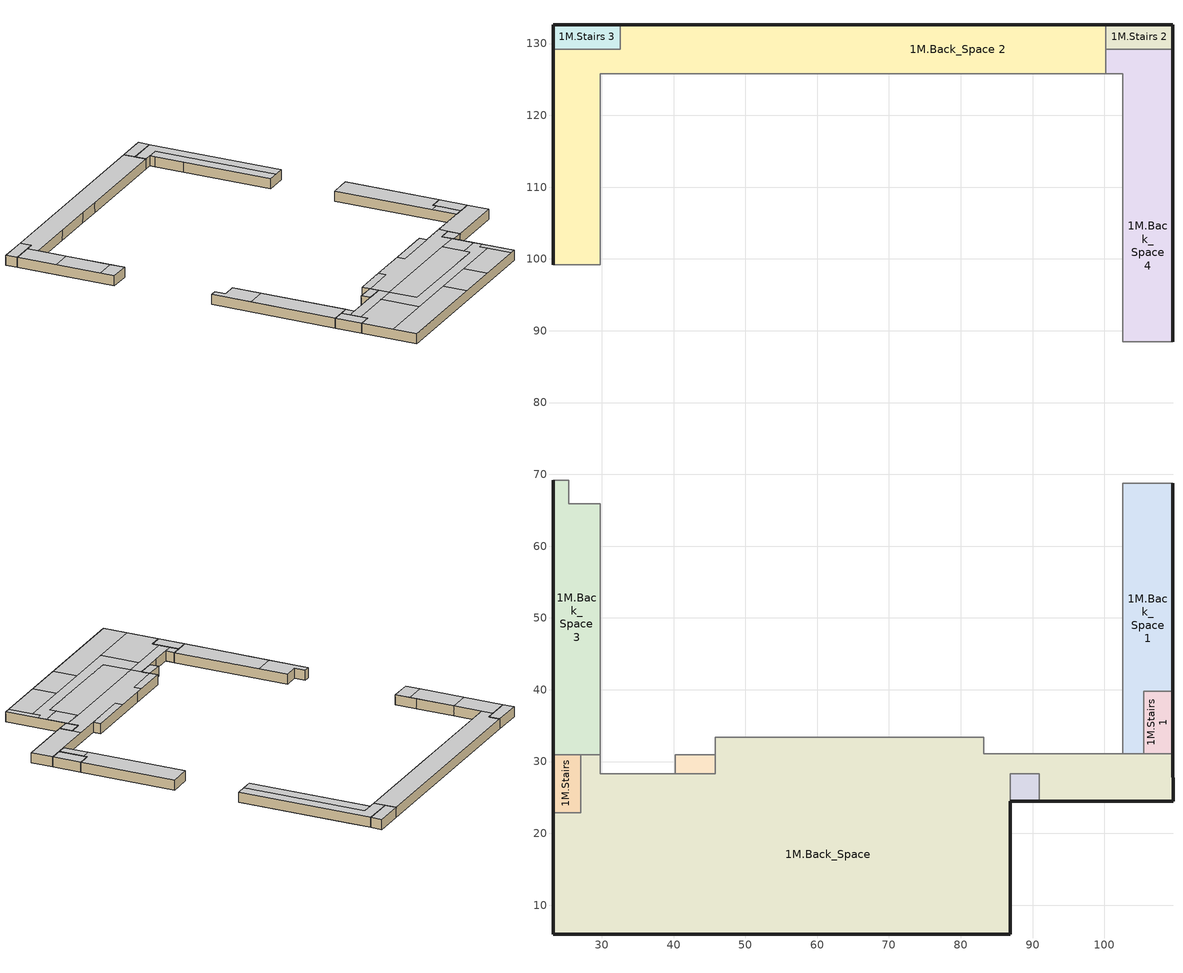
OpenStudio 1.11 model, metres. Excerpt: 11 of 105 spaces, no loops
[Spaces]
1M.Back_Space
 floor to 1.Retail 7: 45.82,33.37 59.09,33.37 59.09,28.27 45.82,28.27 z3.05
 floor to 1.Back_Space 3: 83.2,31.08 109.56,31.08 109.56,24.46 90.96,24.46 90.96,28.27 86.88,28.27 86.88,25 83.2,25 z3.05
 floor to 1.Kitchen: 83.2,33.37 83.2,25 59.09,25 59.09,33.37 z3.05
 floor to 1.Back_Space 5: 23.21,22.86 29.81,22.86 29.81,5.92 23.21,5.92 z3.05
 floor to 1.Back_Space 6: 29.81,28.27 36.2,28.27 36.2,5.92 29.81,5.92 z3.05
 floor to 1.Back_Space 12: 29.81,30.96 29.81,22.86 27.08,22.86 27.08,30.96 z3.05
 floor to 1.Back_Space 11: 36.2,28.27 59.09,28.27 59.09,25 86.88,25 86.88,5.92 36.2,5.92 z3.05
 wall outside: 90.96,24.46 109.56,24.46 109.56,31.08 / 23.21,22.86 23.21,5.92 86.88,5.92 86.88,24.46 z3.05:6.1
 wall to 1M.Stairs: 27.08,30.96 27.08,22.86 23.21,22.86 z3.05:6.1
 wall to 1M.Back_Space 3: 29.81,30.96 27.08,30.96 z3.05:6.1
 wall to 1.Retail 10: 59.09,33.37 45.82,33.37 45.82,30.96 / 40.24,28.27 36.2,28.27 29.81,28.27 29.81,30.96 z3.05:6.1
 wall to 1M.Elevator: 45.82,30.96 45.82,28.27 40.24,28.27 z3.05:6.1
 wall to 1.Retail 1: 102.57,31.08 83.2,31.08 83.2,33.37 z3.05:6.1
 wall to 1M.Back_Space 1: 105.46,31.08 102.57,31.08 z3.05:6.1
 wall to 1M.Stairs 1: 109.56,31.08 105.46,31.08 z3.05:6.1
 wall to 1M.Elevator 1: 86.88,24.46 86.88,28.27 90.96,28.27 90.96,24.46 z3.05:6.1
 wall to 1.Retail 3: 83.2,33.37 59.09,33.37 z3.05:6.1
 ceiling to 2.Back_Space 2: 45.82,25 45.82,28.27 27.08,28.27 27.08,25 z6.1
 ceiling to 2.Office 3: 23.21,5.92 55.94,5.92 55.94,13.16 23.21,13.16 z6.1
 ceiling to 2.Office: 69.3,5.92 69.3,13.16 55.94,13.16 55.94,5.92 z6.1
 ceiling to 2.Office 7: 69.3,5.92 85.08,5.92 85.08,13.16 69.3,13.16 z6.1
 ceiling to 2.Office 4: 86.88,5.92 86.88,15.66 85.08,15.66 85.08,5.92 z6.1
 ceiling to 2.Office 5: 85.08,13.16 85.08,15.66 86.88,15.66 86.88,18.43 80.45,18.43 80.45,16.47 45.82,16.47 45.82,25 40.27,25 40.27,13.16 z6.1
 ceiling to 2.Back_Space 12: 68.61,31.08 83.2,31.08 83.2,33.37 68.61,33.37 z6.1
 ceiling to 2.Office 6: 23.21,13.16 40.27,13.16 40.27,25 27.08,25 27.08,22.86 23.21,22.86 z6.1
 ceiling to 2.Back_Space 6: 109.56,24.46 109.56,31.08 90.96,31.08 90.96,24.46 z6.1
 ceiling to 2.Office 1: 80.45,16.47 80.45,25 45.82,25 45.82,16.47 z6.1
 ceiling to 2.Office 2: 80.45,18.43 86.88,18.43 86.88,25 80.45,25 z6.1
 ceiling to 2.Back_Space 4: 45.82,30.96 56.21,30.96 56.21,33.37 45.82,33.37 z6.1
 ceiling to 2.Back_Space: 45.82,25 86.88,25 86.88,28.27 90.96,28.27 90.96,31.08 68.61,31.08 68.61,33.37 56.21,33.37 56.21,30.96 45.82,30.96 z6.1
 ceiling to 2.Back_Space 9: 29.81,28.27 29.81,30.96 27.08,30.96 27.08,28.27 z6.1
1M.Stairs
 floor to 1.Stairs 2: 27.08,30.96 27.08,22.86 23.21,22.86 23.21,30.96 z3.05
 wall outside: 23.21,30.96 23.21,22.86 z3.05:6.1
 wall to 1M.Back_Space 3: 27.08,30.96 23.21,30.96 z3.05:6.1
 ceiling to 2.Stairs 2: 27.08,22.86 27.08,30.96 23.21,30.96 23.21,22.86 z6.1
1M.Elevator 1
 floor to 1.Elevator: 90.96,28.27 90.96,24.46 86.88,24.46 86.88,28.27 z3.05
 wall outside: 86.88,24.46 90.96,24.46 z3.05:6.1
 ceiling to 2.Elevator 1: 90.96,24.46 90.96,28.27 86.88,28.27 86.88,24.46 z6.1
1M.Elevator
 floor to 1.Elevator 1: 45.82,30.96 45.82,28.27 40.24,28.27 40.24,30.96 z3.05
 wall to 1.Retail 10: 45.82,30.96 40.24,30.96 40.24,28.27 z3.05:6.1
 ceiling to 2.Elevator: 45.82,28.27 45.82,30.96 40.24,30.96 40.24,28.27 z6.1
1M.Back_Space 3
 floor to 1.Back_Space 12: 25.41,69.17 25.41,65.91 29.81,65.91 29.81,30.96 23.21,30.96 23.21,69.17 z3.05
 wall outside: 23.21,69.17 23.21,30.96 z3.05:6.1
 wall to 1.Retail 10: 29.81,30.96 29.81,65.91 z3.05:6.1
 wall to 1.Point_of_Sale 1: 29.81,65.91 25.41,65.91 25.41,69.17 23.21,69.17 z3.05:6.1
 ceiling to 2.Back_Space 9: 29.81,30.96 29.81,57.01 23.21,57.01 23.21,30.96 z6.1
 ceiling to 2.Retail 10: 29.81,57.01 29.81,65.91 25.41,65.91 25.41,69.17 23.21,69.17 23.21,57.01 z6.1
1M.Back_Space 1
 floor to 1.Back_Space 1: 109.56,68.74 109.56,39.77 105.46,39.77 105.46,31.08 102.57,31.08 102.57,68.74 z3.05
 wall outside: 109.56,39.77 109.56,68.74 z3.05:6.1
 wall to 1M.Stairs 1: 105.46,31.08 105.46,39.77 109.56,39.77 z3.05:6.1
 wall to 1.Retail 1: 102.57,68.74 102.57,31.08 z3.05:6.1
 wall to 1.Point_of_Sale: 109.56,68.74 102.57,68.74 z3.05:6.1
 ceiling to 2.Back_Space 5: 105.46,38.7 105.46,39.77 109.56,39.77 109.56,68.74 102.57,68.74 102.57,38.7 z6.1
 ceiling to 2.Back_Space: 105.46,31.08 105.46,38.7 102.57,38.7 102.57,31.08 z6.1
1M.Stairs 1
 floor to 1.Stairs 1: 105.46,39.77 109.56,39.77 109.56,31.08 105.46,31.08 z3.05
 wall outside: 109.56,31.08 109.56,39.77 z3.05:6.1
 ceiling to 2.Stairs 1: 109.56,31.08 109.56,39.77 105.46,39.77 105.46,31.08 z6.1
1M.Back_Space 4
 floor to 1.Back_Space: 102.57,115.21 109.56,115.21 109.56,88.45 102.57,88.45 z3.05
 floor to 1.Back_Space 13: 109.56,129.22 109.56,124.15 102.57,124.15 102.57,125.79 100.19,125.79 100.19,129.22 z3.05
 floor to 1.Back_Space 8: 102.57,124.15 109.56,124.15 109.56,115.21 102.57,115.21 z3.05
 wall outside: 109.56,88.45 109.56,129.22 z3.05:6.1
 wall to 1.Retail 4: 100.19,125.79 102.57,125.79 102.57,124.15 102.57,115.21 102.57,88.45 z3.05:6.1
 wall to 1M.Back_Space 2: 100.19,129.22 100.19,125.79 z3.05:6.1
 wall to 1M.Stairs 2: 109.56,129.22 100.19,129.22 z3.05:6.1
 wall to 1.Point_of_Sale: 102.57,88.45 109.56,88.45 z3.05:6.1
 ceiling to 2.Back_Space 1: 109.56,88.45 109.56,129.22 100.19,129.22 100.19,125.79 106.07,125.79 106.07,88.45 z6.1
 ceiling to 2.Retail 17: 106.07,88.45 106.07,125.79 102.57,125.79 102.57,88.45 z6.1
1M.Back_Space 2
 floor to 1.Back_Space 7: 23.21,117.2 29.81,117.2 29.81,105.63 23.21,105.63 z3.05
 floor to 1.Back_Space 10: 58.95,132.64 100.19,132.64 100.19,125.79 58.95,125.79 z3.05; 32.61,132.64 58.95,132.64 58.95,130.6 45.46,130.6 45.46,125.79 29.81,125.79 29.81,129.22 32.61,129.22 z3.05
 floor to 1.Back_Space 2: 23.21,129.22 29.81,129.22 29.81,117.2 23.21,117.2 z3.05
 floor to 1.Back_Space 4: 23.21,105.63 29.81,105.63 29.81,99.16 23.21,99.16 z3.05
 floor to 1.Back_Space 9: 58.95,130.6 58.95,125.79 45.46,125.79 45.46,130.6 z3.05
 wall outside: 23.21,129.22 23.21,99.16 / 100.19,132.64 32.61,132.64 z3.05:6.1
 wall to 1M.Stairs 2: 100.19,129.22 100.19,132.64 z3.05:6.1
 wall to 1.Retail 4: 66.66,125.79 100.19,125.79 z3.05:6.1
 wall to 1.Retail 2: 29.81,99.16 29.81,105.63 29.81,117.2 29.81,125.79 45.46,125.79 58.95,125.79 66.66,125.79 z3.05:6.1
 wall to 1.Point_of_Sale 2: 23.21,99.16 29.81,99.16 z3.05:6.1
 wall to 1M.Stairs 3: 32.61,132.64 32.61,129.22 23.21,129.22 z3.05:6.1
 ceiling to 2.Back_Space 3: 29.81,99.16 29.81,103.62 23.21,103.62 23.21,99.16 z6.1
 ceiling to 2.Back_Space 7: 23.21,103.62 29.81,103.62 29.81,117.2 23.21,117.2 z6.1
 ceiling to 2.Back_Space 10: 23.21,117.2 29.81,117.2 29.81,129.22 23.21,129.22 z6.1
 ceiling to 2.Back_Space 8: 29.81,125.79 100.19,125.79 100.19,132.64 32.61,132.64 32.61,129.22 29.81,129.22 z6.1
1M.Stairs 3
 floor to 1.Stairs: 32.61,132.64 32.61,129.22 23.21,129.22 23.21,132.64 z3.05
 wall outside: 32.61,132.64 23.21,132.64 23.21,129.22 z3.05:6.1
 ceiling to 2.Stairs: 32.61,129.22 32.61,132.64 23.21,132.64 23.21,129.22 z6.1
1M.Stairs 2
 floor to 1.Stairs 3: 109.56,132.64 109.56,129.22 100.19,129.22 100.19,132.64 z3.05
 wall outside: 109.56,129.22 109.56,132.64 100.19,132.64 z3.05:6.1
 ceiling to 2.Stairs 3: 109.56,129.22 109.56,132.64 100.19,132.64 100.19,129.22 z6.1
[Building]
Building 1: Space Type=Retail; Default Construction Set=Proposed Con Set; Default Schedule Set=90.1-2007 - Retail - Retail Schedule Set
[ClimateZones]
Climate Zone Institution Name 1=ASHRAE; Climate Zone Document Name 1=ANSI/ASHRAE Standard 169; Climate Zone Document Year 1=2006; Climate Zone Institution Name 2=CEC; Climate Zone Document Name 2=California Climate Zone Descriptions; Climate Zone Document Year 2=1995
[Site]
Fort Collins  Awos: Latitude {deg}=40.45; Longitude {deg}=-105.02; Time Zone {hr}=-7; Elevation {m}=1529
[SizingPeriod:DesignDay] Sky Clearness=0; Rain Indicator=0; Snow Indicator=0; Day of Month=21; Daylight Saving Time Indicator=0; Dry-Bulb Temperature Range Modifier Type=DefaultMultipliers
Name | Maximum Dry-Bulb Temperature {C} | Daily Dry-Bulb Temperature Range {deltaC} | Humidity Indicating Conditions at Maximum Dry-Bulb | Barometric Pressure {Pa} | Wind Speed {m/s} | Wind Direction {deg} | Month | Day Type | Humidity Indicating Type | Solar Model Indicator | ASHRAE Taub | ASHRAE Taud
Denver Intl Ap Ann Htg Wind 99.6% Condns WS=>MCDB | 1.8 | 0 | 1.8 | 83011 | 14.1 | 160 | 12 | WinterDesignDay | Wetbulb | ASHRAEClearSky
Denver Intl Ap Ann Clg .4% Condns DP=>MDB | 19.9 | 15.2 | 16 | 83011 | 4.2 | 80 | 7 | SummerDesignDay | Dewpoint | ASHRAETau | 0.424 | 2.012
Denver Intl Ap Ann Clg .4% Condns Enth=>MDB | 27 | 15.2 | 58300 | 83011 | 4.2 | 80 | 7 | SummerDesignDay | Enthalpy | ASHRAETau | 0.424 | 2.012
Denver Intl Ap Ann Clg .4% Condns WB=>MDB | 27.3 | 15.2 | 18.3 | 83011 | 4.2 | 80 | 7 | SummerDesignDay | Wetbulb | ASHRAETau | 0.424 | 2.012
Denver Intl Ap Ann Clg .4% Condns DB=>MWB | 34.6 | 15.2 | 15.7 | 83011 | 4.2 | 80 | 7 | SummerDesignDay | Wetbulb | ASHRAETau | 0.424 | 2.012
Denver Intl Ap Ann Hum_n 99.6% Condns DP=>MCDB | -11.7 | 0 | -21.5 | 83011 | 3.3 | 160 | 12 | WinterDesignDay | Dewpoint | ASHRAEClearSky
Denver Intl Ap Ann Htg 99.6% Condns DB | -17.4 | 0 | -17.4 | 83011 | 3.3 | 160 | 12 | WinterDesignDay | Wetbulb | ASHRAEClearSky
Fort Collins  Awos Ann Htg Wind 99.6% Condns WS=>MCDB | 6.5 | 0 | 6.5 | 84255 | 12.8 | 70 | 1 | WinterDesignDay | Wetbulb | ASHRAEClearSky
Fort Collins  Awos Ann Clg .4% Condns DB=>MWB | 34.2 | 15.7 | 15.8 | 84255 | 4.1 | 150 | 7 | SummerDesignDay | Wetbulb | ASHRAETau | 0.431 | 2.008
Fort Collins  Awos Ann Clg .4% Condns WB=>MDB | 27.9 | 15.7 | 18.2 | 84255 | 4.1 | 150 | 7 | SummerDesignDay | Wetbulb | ASHRAETau | 0.431 | 2.008
Fort Collins  Awos Ann Clg .4% Condns Enth=>MDB | 28 | 15.7 | 57900 | 84255 | 4.1 | 150 | 7 | SummerDesignDay | Enthalpy | ASHRAETau | 0.431 | 2.008
Fort Collins  Awos Ann Htg 99.6% Condns DB | -17.7 | 0 | -17.7 | 84255 | 2.2 | 70 | 1 | WinterDesignDay | Wetbulb | ASHRAEClearSky
Fort Collins  Awos Ann Clg .4% Condns DP=>MDB | 20.8 | 15.7 | 15.5 | 84255 | 4.1 | 150 | 7 | SummerDesignDay | Dewpoint | ASHRAETau | 0.431 | 2.008
Fort Collins  Awos Ann Hum_n 99.6% Condns DP=>MCDB | -15.7 | 0 | -22.3 | 84255 | 2.2 | 70 | 1 | WinterDesignDay | Dewpoint | ASHRAEClearSky
[Construction]
ExtSlab 4in ClimateZone 1-8: MAT-CC05 4 HW CONCRETE
Exterior Door: F08 Metal surface, I01 25mm insulation board
Interior Ceiling: M11 100mm lightweight concrete, F05 Ceiling air space resistance, F16 Acoustic tile
Interior Door; Interior Partition: G05 25mm wood
Interior Floor: F16 Acoustic tile, F05 Ceiling air space resistance, M11 100mm lightweight concrete
Interior Wall: G01a 19mm gypsum board, F04 Wall air space resistance, G01a 19mm gypsum board
Interior Window: Clear 3mm
90.1-2007 Nonres 5B Roof IEAD: Roof Insulation [14], Metal Decking 1
Dynamic Glass Tint 4: Dynamic Glass Tint 4 Material
Low-e Tinted Glazing: Low-e Tinted Glass Material
Kalwall Skylight: Kalwall Skylight Material
8 in Metal Studs with R-25 batt and 1.5 in rigid: MAT-SHEATH 1, Wall Insulation [10]_R-value to: 15.034081338169782 (ft^2*h*R/Btu), 1/2IN Gypsum 1
Dynamic Glass Tint 4 Skylight: Dynamic Glass Tint 4 Material Skylight
[Material] Thermal Absorptance=0.9
Name | Roughness | Thickness {m} | Conductivity {W/m-K} | Density {kg/m3} | Specific Heat {J/kg-K} | Solar Absorptance | Visible Absorptance
MAT-CC05 4 HW CONCRETE | Rough | 0.1016 | 1.311 | 2240 | 836.8 | 0.85 | 0.85
F08 Metal surface | Smooth | 0.0008 | 45.28 | 7824 | 500 | 0.7 | 0.7
I01 25mm insulation board | MediumRough | 0.0254 | 0.03 | 43 | 1210 | 0.6 | 0.6
M11 100mm lightweight concrete | MediumRough | 0.1016 | 0.53 | 1280 | 840 | 0.5 | 0.5
F16 Acoustic tile | MediumSmooth | 0.0191 | 0.06 | 368 | 590 | 0.3 | 0.3
G05 25mm wood | MediumSmooth | 0.0254 | 0.15 | 608 | 1630 | 0.5 | 0.5
G01a 19mm gypsum board | MediumSmooth | 0.019 | 0.16 | 800 | 1090 | 0.4 | 0.4
1/2IN Gypsum 1 | Smooth | 0.01271 | 0.16 | 784.9 | 830 | 0.92 | 0.92
Roof Insulation [14] | MediumRough | 0.167335 | 0.049 | 265 | 836.8 | 0.7 | 0.7
Metal Decking 1 | MediumSmooth | 0.001524 | 45.006 | 7680 | 418.4 | 0.7 | 0.3
Wall Insulation [10]_R-value to: 15.034081338169782 (ft^2*h*R/Btu) | MediumRough | 0.119144 | 0.045 | 265 | 836.8 | 0.7 | 0.7
[Material:NoMass]
MAT-SHEATH 1: Roughness=Rough; Thermal Resistance {m2-K/W}=0.36256; Thermal Absorptance=0.9; Solar Absorptance=0.7; Visible Absorptance=0.7
[Material:AirGap]
Name | Thermal Resistance {m2-K/W}
F05 Ceiling air space resistance | 0.18
F04 Wall air space resistance | 0.15
[WindowMaterial:Glazing]
Clear 3mm: Optical Data Type=SpectralAverage; Thickness {m}=0.003; Solar Transmittance at Normal Incidence=0.837; Front Side Solar Reflectance at Normal Incidence=0.075; Back Side Solar Reflectance at Normal Incidence=0; Visible Transmittance at Normal Incidence=0.898; Front Side Visible Reflectance at Normal Incidence=0.081; Back Side Visible Reflectance at Normal Incidence=0; Infrared Transmittance at Normal Incidence=0; Front Side Infrared Hemispherical Emissivity=0.84; Back Side Infrared Hemispherical Emissivity=0.84; Conductivity {W/m-K}=0.9; Dirt Correction Factor for Solar and Visible Transmittance=1; Solar Diffusing=No
[DefaultSurfaceConstructions]
Name | Floor Construction | Wall Construction | Roof Ceiling Construction
Default Surface Constructions 14 | Interior Floor | Interior Wall | Interior Ceiling
Default Surface Constructions 15 | ExtSlab 4in ClimateZone 1-8 | ExtSlab 4in ClimateZone 1-8 | ExtSlab 4in ClimateZone 1-8
Default Surface Constructions 13 adj ext wall insulation | ExtSlab 4in ClimateZone 1-8 | 8 in Metal Studs with R-25 batt and 1.5 in rigid | 90.1-2007 Nonres 5B Roof IEAD
[DefaultSubSurfaceConstructions]
Name | Fixed Window Construction | Operable Window Construction | Door Construction | Skylight Construction | Tubular Daylight Dome Construction | Tubular Daylight Diffuser Construction
Default Sub Surface Constructions 9 | Low-e Tinted Glazing | Low-e Tinted Glazing | Exterior Door | Kalwall Skylight | Interior Window | Interior Window
Default Sub Surface Constructions 10 | Interior Window | Interior Window | Interior Door
[WindowMaterial:SimpleGlazingSystem]
Name | U-Factor {W/m2-K} | Solar Heat Gain Coefficient | Visible Transmittance
Kalwall Skylight Material | 1.6467 | 0.29 | 0.5
Low-e Tinted Glass Material | 2.38487 | 0.3 | 0.513
Dynamic Glass Tint 4 Material; Dynamic Glass Tint 4 Material Skylight | 2.38487 | 0.05 | 0.01
[DefaultConstructionSet]
Proposed Con Set: Default Exterior Surface Constructions=Default Surface Constructions 13 adj ext wall insulation; Default Interior Surface Constructions=Default Surface Constructions 14; Default Ground Contact Surface Constructions=Default Surface Constructions 15; Default Exterior SubSurface Constructions=Default Sub Surface Constructions 9; Default Interior SubSurface Constructions=Default Sub Surface Constructions 10; Interior Partition Construction=Interior Partition
[SpaceType] Standards Building Type=Retail
Name | Default Schedule Set | Design Specification Outdoor Air Object | Standards Space Type
Back_Space; Stairs | 90.1-2007 - Retail - Back_Space Schedule Set | 90.1-2007 - Retail - Back_Space Ventilation | Back_Space
Retail | 90.1-2007 - Retail - Retail Schedule Set | 90.1-2007 - Retail - Retail Ventilation | Retail
Elevator |  |  | Back_Space
[DefaultScheduleSet] Number of People Schedule=Retail Bldg Occ; People Activity Level Schedule=Retail Activity; Lighting Schedule=Retail Bldg Light; Electric Equipment Schedule=Retail Bldg Equip; Infiltration Schedule=Retail Infil Half On
90.1-2007 - Retail - Back_Space Schedule Set; 90.1-2007 - Retail - Retail Schedule Set
[Lights:Definition] Design Level Calculation Method=Watts/Area
Name | Watts per Space Floor Area {W/m2}
90.1-2007 - Retail - Back_Space Lights Definition | 7.96529
90.1-2007 - Retail - Retail Lights Definition | 12.2709
[Lights]
Name | Lights Definition | Space or SpaceType
90.1-2007 - Retail - Back_Space Lights | 90.1-2007 - Retail - Back_Space Lights Definition | Back_Space
90.1-2007 - Retail - Retail Lights | 90.1-2007 - Retail - Retail Lights Definition | Retail
90.1-2007 - Retail - Back_Space Lights 1 | 90.1-2007 - Retail - Back_Space Lights Definition | Stairs
[DesignSpecification:OutdoorAir] Outdoor Air Method=Sum; Outdoor Air Flow per Floor Area {m3/s-m2}=0.0006096
Name | Outdoor Air Flow per Person {m3/s-person}
90.1-2007 - Retail - Back_Space Ventilation
90.1-2007 - Retail - Retail Ventilation | 0.00353961
[People:Definition] Number of People Calculation Method=People/Area; Fraction Radiant=0.3
Name | People per Space Floor Area {person/m2}
90.1-2007 - Retail - Back_Space People Definition | 0.0358438
90.1-2007 - Retail - Retail People Definition | 0.161459
[People]
Name | People Definition | Space or SpaceType
90.1-2007 - Retail - Back_Space People | 90.1-2007 - Retail - Back_Space People Definition | Back_Space
90.1-2007 - Retail - Retail People | 90.1-2007 - Retail - Retail People Definition | Retail
90.1-2007 - Retail - Back_Space People 1 | 90.1-2007 - Retail - Back_Space People Definition | Stairs
[SpaceInfiltration:DesignFlowRate] Design Flow Rate Calculation Method=Flow/ExteriorArea; Flow per Exterior Surface Area {m3/s-m2}=0.000226568
Name | Space or SpaceType
90.1-2007 - Retail - Back_Space Infiltration | Back_Space
90.1-2007 - Retail - Retail Infiltration | Retail
90.1-2007 - Retail - Back_Space Infiltration 1 | Stairs
[ElectricEquipment:Definition] Design Level Calculation Method=Watts/Area
Name | Watts per Space Floor Area {W/m2}
90.1-2007 - Retail - Back_Space Electric Equipment Definition | 5.8771
90.1-2007 - Retail - Retail Electric Equipment Definition | 5.38196
Elevator Load | 107.639
[ElectricEquipment]
Name | Electric Equipment Definition | Space or SpaceType | Schedule
90.1-2007 - Retail - Back_Space Electric Equipment | 90.1-2007 - Retail - Back_Space Electric Equipment Definition | Back_Space
90.1-2007 - Retail - Retail Electric Equipment | 90.1-2007 - Retail - Retail Electric Equipment Definition | Retail
Electric Equipment 1 | Elevator Load | Elevator | Elevator Commerical Sch
90.1-2007 - Retail - Back_Space Electric Equipment 1 | 90.1-2007 - Retail - Back_Space Electric Equipment Definition | Stairs
[ThermostatSetpoint:DualSetpoint]
Name | Heating Setpoint Temperature Schedule | Cooling Setpoint Temperature Schedule
1M.Back_Space Zone Thermostat; 1M.Back_Space 1 Zone Thermostat; 1M.Back_Space 2 Zone Thermostat; 1M.Back_Space 3 Zone Thermostat; 1M.Back_Space 4 Zone Thermostat | Retail HtgSetp | Retail ClgSetp
1M.Stairs Zone Thermostat; 1M.Stairs 1 Zone Thermostat; 1M.Stairs 2 Zone Thermostat; 1M.Stairs 3 Zone Thermostat | Unit Heater Htg Sch | Unit Heater Clg Sch
[Space] Building Story=1M
Name | Space Type | Thermal Zone
1M.Back_Space | Back_Space | 1M.Back_Space Zone
1M.Stairs | Stairs | 1M.Stairs Zone
1M.Elevator 1 | Elevator | 1M.Elevator 1 Zone
1M.Elevator | Elevator | 1M.Elevator Zone
1M.Back_Space 3 | Back_Space | 1M.Back_Space 3 Zone
1M.Back_Space 1 | Back_Space | 1M.Back_Space 1 Zone
1M.Stairs 1 | Stairs | 1M.Stairs 1 Zone
1M.Back_Space 4 | Back_Space | 1M.Back_Space 4 Zone
1M.Back_Space 2 | Back_Space | 1M.Back_Space 2 Zone
1M.Stairs 3 | Stairs | 1M.Stairs 3 Zone
1M.Stairs 2 | Stairs | 1M.Stairs 2 Zone
[BuildingStory]
1M
[ThermalZone] Use Ideal Air Loads=No
Name | Thermostat
1M.Stairs Zone | 1M.Stairs Zone Thermostat
1M.Back_Space Zone | 1M.Back_Space Zone Thermostat
1M.Back_Space 1 Zone | 1M.Back_Space 1 Zone Thermostat
1M.Stairs 1 Zone | 1M.Stairs 1 Zone Thermostat
1M.Back_Space 2 Zone | 1M.Back_Space 2 Zone Thermostat
1M.Back_Space 3 Zone | 1M.Back_Space 3 Zone Thermostat
1M.Back_Space 4 Zone | 1M.Back_Space 4 Zone Thermostat
1M.Stairs 2 Zone | 1M.Stairs 2 Zone Thermostat
1M.Stairs 3 Zone | 1M.Stairs 3 Zone Thermostat
1M.Elevator Zone; 1M.Elevator 1 Zone
[Exterior:Lights:Definition]
16600.0 w Exterior Lighting Definition: Design Level {W}=16600
[HeatExchanger:AirToAir:SensibleAndLatent]
Heat Exchanger Air To Air Sensible And Latent 3: Availability Schedule=Always On Discrete; Nominal Supply Air Flow Rate {m3/s}=autosize; Sensible Effectiveness at 100% Heating Air Flow=0.75; Latent Effectiveness at 100% Heating Air Flow=0.69; Sensible Effectiveness at 75% Heating Air Flow=0.75; Latent Effectiveness at 75% Heating Air Flow=0.69; Sensible Effectiveness at 100% Cooling Air Flow=0.75; Latent Effectiveness at 100% Cooling Air Flow=0.69; Sensible Effectiveness at 75% Cooling Air Flow=0.75; Latent Effectiveness at 75% Cooling Air Flow=0.69; Nominal Electric Power {W}=0; Supply Air Outlet Temperature Control=Yes; Heat Exchanger Type=Rotary; Frost Control Type=None; Threshold Temperature {C}=-12.2; Initial Defrost Time Fraction=0.167; Rate of Defrost Time Fraction Increase {1/K}=0.024; Economizer Lockout=Yes
[ShadingControl] Shading Type=SwitchableGlazing
Name | Construction with Shading | Setpoint
Shading Control 1 | Dynamic Glass Tint 4 | 85
Shading Control 2 | Dynamic Glass Tint 4 Skylight
[Exterior:Lights]
16600.0 w Exterior Light: Exterior Lights Definition=16600.0 w Exterior Lighting Definition; Schedule=16600.0 w Exterior Lights Sch; Control Option=AstronomicalClock
[Schedule:Ruleset]
Name | Default Day Schedule | Summer Design Day Schedule | Winter Design Day Schedule
Retail Bldg Light | Retail Bldg Light Default Schedule | Retail Bldg Light Summer Design Day | Retail Bldg Light Winter Design Day
Retail Bldg Occ | Retail Bldg Occ Default Schedule | Retail Bldg Occ Summer Design Day | Retail Bldg Occ Winter Design Day
Retail Activity | Retail Activity Default Schedule | Retail Activity Summer Design Day | Retail Activity Winter Design Day
Retail Infil Half On | Retail Infil Half On Default Schedule | Retail Infil Half On Summer Design Day | Retail Infil Half On Winter Design Day
Retail Bldg Equip | Retail Bldg Equip Default Schedule | Retail Bldg Equip Summer Design Day | Retail Bldg Equip Winter Design Day
Retail HtgSetp | Retail HtgSetp Default Schedule | Retail HtgSetp Summer Design Day | Retail HtgSetp Winter Design Day
Retail ClgSetp | Retail ClgSetp Default Schedule | Retail ClgSetp Summer Design Day | Retail ClgSetp Winter Design Day
Elevator Commerical Sch | Schedule Day 1
Unit Heater Htg Sch | Schedule Day 2
Unit Heater Clg Sch | Schedule Day 3
[Schedule:Day]
Retail Bldg Light Default Schedule: 8, 0, 0.3, 9, 0, 0.5, 18, 0, 0.9, 20, 0, 0.6, 21, 0, 0.5, 24, 0, 0.3
Retail Bldg Light Summer Design Day; Retail Bldg Occ Summer Design Day; Retail Bldg Occ Winter Design Day; Retail Infil Half On Winter Design Day; Retail Bldg Equip Summer Design Day: 24, 0, 1
Retail Bldg Light Winter Design Day; Retail Bldg Equip Winter Design Day: 24, 0, 0
Retail Bldg Light Rule 1 Day Schedule: 10, 0, 0.3, 12, 0, 0.4, 17, 0, 0.6, 19, 0, 0.4, 24, 0, 0.3
Retail Bldg Light Rule 2 Day Schedule: 8, 0, 0.3, 9, 0, 0.3, 10, 0, 0.6, 18, 0, 0.9, 19, 0, 0.5, 24, 0, 0.3
Retail Bldg Occ Default Schedule: 8, 0, 0.1, 9, 0, 0.2, 11, 0, 0.5, 15, 0, 0.7, 16, 0, 0.8, 17, 0, 0.7, 19, 0, 0.5, 21, 0, 0.3, 24, 0, 0.1
Retail Bldg Occ Rule 1 Day Schedule: 9, 0, 0.1, 10, 0, 0.1, 12, 0, 0.2, 17, 0, 0.4, 18, 0, 0.2, 19, 0, 0.1, 24, 0, 0.1
Retail Bldg Occ Rule 2 Day Schedule: 7, 0, 0.1, 8, 0, 0.1, 9, 0, 0.2, 10, 0, 0.5, 11, 0, 0.6, 17, 0, 0.8, 18, 0, 0.6, 21, 0, 0.2, 22, 0, 0.1, 24, 0, 0.1
Retail Activity Default Schedule; Retail Activity Summer Design Day; Retail Activity Winter Design Day: 24, 0, 120
Retail Infil Half On Default Schedule; Retail Infil Half On Summer Design Day: 6, 0, 1, 21, 0, 0.5, 24, 0, 1
Retail Infil Half On Rule 1 Day Schedule: 8, 0, 1, 17, 0, 0.5, 24, 0, 1
Retail Infil Half On Rule 2 Day Schedule: 6, 0, 1, 22, 0, 0.5, 24, 0, 1
Retail Bldg Equip Default Schedule: 8, 0, 0.4, 9, 0, 0.7, 18, 0, 0.9, 20, 0, 0.8, 21, 0, 0.7, 24, 0, 0.4
Retail Bldg Equip Rule 1 Day Schedule: 10, 0, 0.44, 12, 0, 0.6, 17, 0, 0.8, 18, 0, 0.6, 19, 0, 0.4, 24, 0, 0.4
Retail Bldg Equip Rule 2 Day Schedule: 8, 0, 0.4, 9, 0, 0.5, 10, 0, 0.8, 18, 0, 0.9, 19, 0, 0.7, 22, 0, 0.5, 24, 0, 0.4
Retail HtgSetp Default Schedule: 6, 0, 15.6, 21, 0, 21, 24, 0, 15.6
Retail HtgSetp Summer Design Day: 24, 0, 15.6
Retail HtgSetp Winter Design Day: 24, 0, 21
Retail HtgSetp Rule 1 Day Schedule: 8, 0, 15.6, 19, 0, 21, 24, 0, 15.6
Retail HtgSetp Rule 2 Day Schedule: 6, 0, 15.6, 22, 0, 21, 24, 0, 15.6
Retail ClgSetp Default Schedule; Retail ClgSetp Summer Design Day: 6, 0, 30, 21, 0, 24, 24, 0, 30
Retail ClgSetp Winter Design Day: 24, 0, 30
Retail ClgSetp Rule 1 Day Schedule: 8, 0, 30, 19, 0, 24, 24, 0, 30
Retail ClgSetp Rule 2 Day Schedule: 6, 0, 30, 22, 0, 24, 24, 0, 30
Schedule Day 1: 5, 0, 0, 19, 0, 0.9, 20, 0, 0.5, 24, 0, 0
Schedule Day 2: 24, 0, 10
Schedule Day 3: 24, 0, 93.3333
[Schedule:Rule] Apply Monday=No; Apply Tuesday=No; Apply Wednesday=No; Apply Thursday=No; Apply Friday=No; Date Specification Type=DateRange; Start Month=1; Start Day=1; End Month=12; End Day=31
Name | Schedule Ruleset | Rule Order | Day Schedule | Apply Sunday | Apply Saturday
Retail Bldg Light Rule 1 | Retail Bldg Light | 0 | Retail Bldg Light Rule 1 Day Schedule | Yes | No
Retail Bldg Light Rule 2 | Retail Bldg Light | 1 | Retail Bldg Light Rule 2 Day Schedule | No | Yes
Retail Bldg Occ Rule 1 | Retail Bldg Occ | 0 | Retail Bldg Occ Rule 1 Day Schedule | Yes | No
Retail Bldg Occ Rule 2 | Retail Bldg Occ | 1 | Retail Bldg Occ Rule 2 Day Schedule | No | Yes
Retail Infil Half On Rule 1 | Retail Infil Half On | 0 | Retail Infil Half On Rule 1 Day Schedule | Yes | No
Retail Infil Half On Rule 2 | Retail Infil Half On | 1 | Retail Infil Half On Rule 2 Day Schedule | No | Yes
Retail Bldg Equip Rule 1 | Retail Bldg Equip | 0 | Retail Bldg Equip Rule 1 Day Schedule | Yes | No
Retail Bldg Equip Rule 2 | Retail Bldg Equip | 1 | Retail Bldg Equip Rule 2 Day Schedule | No | Yes
Retail HtgSetp Rule 1 | Retail HtgSetp | 0 | Retail HtgSetp Rule 1 Day Schedule | Yes | No
Retail HtgSetp Rule 2 | Retail HtgSetp | 1 | Retail HtgSetp Rule 2 Day Schedule | No | Yes
Retail ClgSetp Rule 1 | Retail ClgSetp | 0 | Retail ClgSetp Rule 1 Day Schedule | Yes | No
Retail ClgSetp Rule 2 | Retail ClgSetp | 1 | Retail ClgSetp Rule 2 Day Schedule | No | Yes
[Schedule:Constant] Value=1
Always On Discrete; 16600.0 w Exterior Lights Sch
